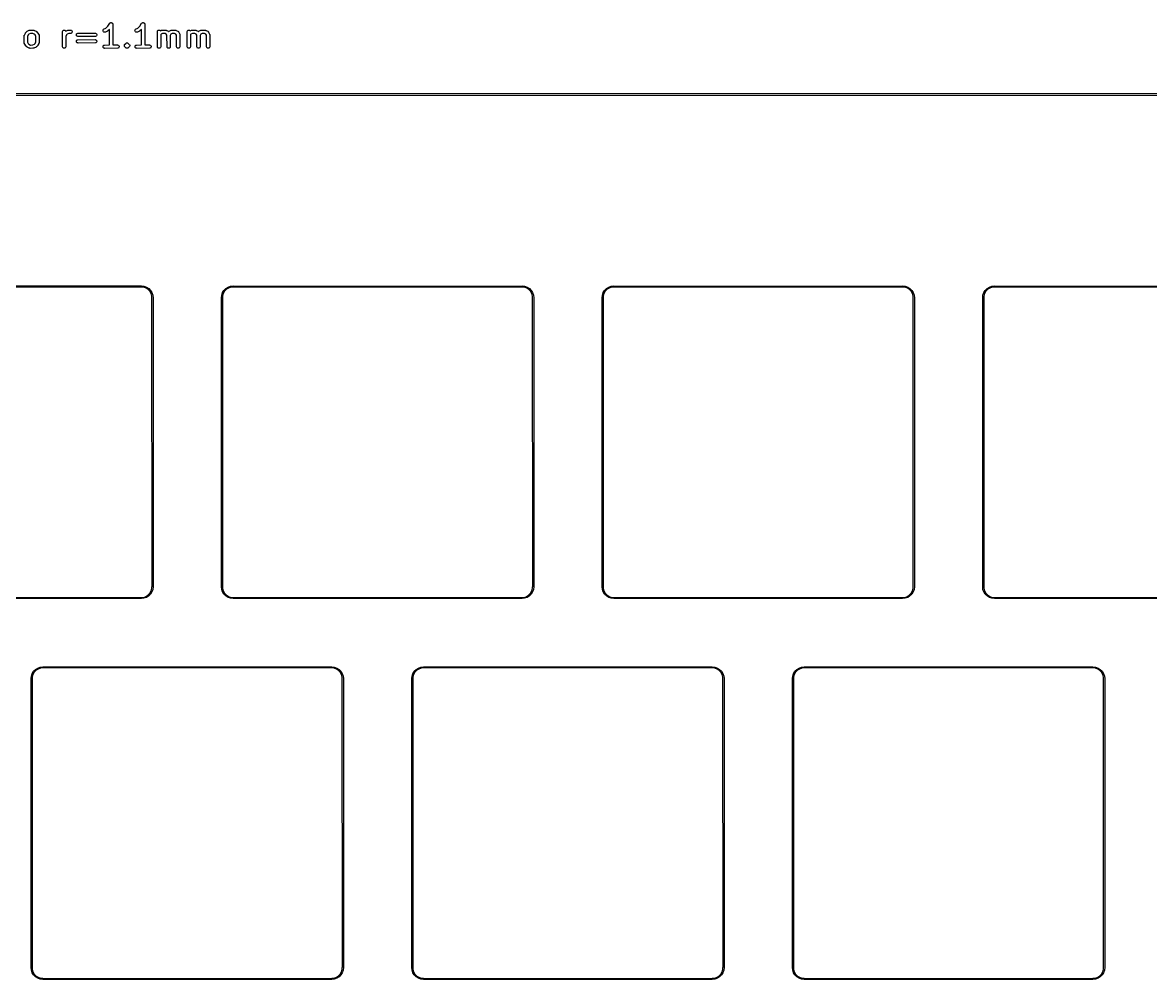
# Model space of a CAD drawing. Extents: x 458 to 823, y -223 to -121.
# Drawn here: x 537.7 to 588, y -163.5 to -120.8 of the extents above; entities that cross this region are included whole.
import ezdxf

# ---------------------------------------------------------------- set-up
doc = ezdxf.new("R2010")
doc.units = 0
doc.layers.add('BLACK', color=7, linetype='CONTINUOUS')

msp = doc.modelspace()

# ---------------------------------------------------------------- linework, layer by layer
at = {"layer": 'BLACK', "linetype": 'CONTINUOUS'}
for p, q in [((541.473352, -120.960534), (541.560094, -120.828216)), ((541.560094, -120.828216), (541.560128, -120.828173)), ((541.560128, -120.828173), (541.560138, -120.828151)), ((541.560138, -120.828151), (541.560189, -120.828099)), ((541.560189, -120.828099), (541.56941, -120.816841)), ((541.56941, -120.816841), (541.575579, -120.812709)), ((541.575579, -120.812709), (541.58083, -120.807459)), ((541.58083, -120.807459), (541.587619, -120.804646)), ((541.587619, -120.804646), (541.593725, -120.800558)), ((541.593725, -120.800558), (541.601005, -120.799101)), ((541.601005, -120.799101), (541.607866, -120.79626)), ((541.607866, -120.79626), (541.615214, -120.79626)), ((541.615214, -120.79626), (541.622419, -120.794819)), ((541.622419, -120.794819), (541.629703, -120.79626)), ((541.629703, -120.79626), (541.63713, -120.79626)), ((541.63713, -120.79626), (541.643918, -120.799072)), ((541.643918, -120.799072), (541.651127, -120.800498)), ((541.651127, -120.800498), (541.657306, -120.804617)), ((541.657306, -120.804617), (541.664166, -120.807459)), ((541.664166, -120.807459), (541.669359, -120.812652)), ((541.669359, -120.812652), (541.675476, -120.81673)), ((541.675476, -120.81673), (541.679609, -120.822902)), ((541.679609, -120.822902), (541.684858, -120.828151)), ((541.684858, -120.828151), (541.687669, -120.834938)), ((541.687669, -120.834938), (541.691759, -120.841045)), ((541.691759, -120.841045), (541.693215, -120.848326)), ((541.693215, -120.848326), (541.696057, -120.855187)), ((541.696057, -120.855187), (541.696067, -120.862587)), ((541.696067, -120.862587), (541.697498, -120.86974)), ((541.697498, -120.86974), (541.696087, -120.876868)), ((541.696087, -120.876868), (541.697392, -121.795337)), ((542.901923, -120.960534), (542.988665, -120.828216)), ((542.988665, -120.828216), (542.988699, -120.828173)), ((542.988699, -120.828173), (542.988709, -120.828151)), ((542.988709, -120.828151), (542.98876, -120.828099)), ((542.98876, -120.828099), (542.997981, -120.816841)), ((542.997981, -120.816841), (543.00415, -120.812709)), ((543.00415, -120.812709), (543.009401, -120.807459)), ((543.009401, -120.807459), (543.01619, -120.804646)), ((543.01619, -120.804646), (543.022296, -120.800558)), ((543.022296, -120.800558), (543.029576, -120.799101)), ((543.029576, -120.799101), (543.036437, -120.79626)), ((543.036437, -120.79626), (543.043785, -120.79626)), ((543.043785, -120.79626), (543.05099, -120.794819)), ((543.05099, -120.794819), (543.058274, -120.79626)), ((543.058274, -120.79626), (543.065701, -120.79626)), ((543.065701, -120.79626), (543.072489, -120.799072)), ((543.072489, -120.799072), (543.079698, -120.800498)), ((543.079698, -120.800498), (543.085877, -120.804617)), ((543.085877, -120.804617), (543.092737, -120.807459)), ((543.092737, -120.807459), (543.09793, -120.812652)), ((543.09793, -120.812652), (543.104047, -120.81673)), ((543.104047, -120.81673), (543.10818, -120.822902)), ((543.10818, -120.822902), (543.113429, -120.828151)), ((543.113429, -120.828151), (543.11624, -120.834938)), ((543.11624, -120.834938), (543.12033, -120.841045)), ((543.12033, -120.841045), (543.121786, -120.848326)), ((543.121786, -120.848326), (543.124628, -120.855187)), ((543.124628, -120.855187), (543.124638, -120.862587)), ((543.124638, -120.862587), (543.126069, -120.86974)), ((543.126069, -120.86974), (543.124658, -120.876868)), ((543.124658, -120.876868), (543.125963, -121.795337)), ((537.737974, -121.393628), (537.739415, -121.378996)), ((537.739289, -121.667782), (537.737974, -121.393628)), ((537.739415, -121.378996), (537.740446, -121.376506)), ((537.740446, -121.376506), (537.740637, -121.373819)), ((537.740637, -121.373819), (537.746941, -121.360825)), ((537.746941, -121.360825), (537.750614, -121.35196)), ((537.750614, -121.35196), (537.751836, -121.350737)), ((537.751836, -121.350737), (537.793511, -121.264849)), ((537.793511, -121.264849), (537.797475, -121.258549)), ((537.797475, -121.258549), (537.798233, -121.256722)), ((537.798233, -121.256722), (537.799363, -121.255551)), ((537.799363, -121.255551), (537.801343, -121.252406)), ((537.801343, -121.252406), (537.807837, -121.246773)), ((537.807837, -121.246773), (537.855179, -121.197738)), ((537.855179, -121.197738), (537.860928, -121.193019)), ((537.860928, -121.193019), (537.862228, -121.191521)), ((537.862228, -121.191521), (537.863641, -121.190793)), ((537.863641, -121.190793), (537.866544, -121.188411)), ((537.866544, -121.188411), (537.875354, -121.184761)), ((537.875354, -121.184761), (537.969909, -121.13607)), ((537.920026, -121.344793), (537.886698, -121.413479)), ((537.95027, -121.313466), (537.920026, -121.344793)), ((538.019127, -121.278008), (537.95027, -121.313466)), ((537.969909, -121.13607), (537.98364, -121.130815)), ((537.98364, -121.130815), (537.986329, -121.130623)), ((537.986329, -121.130623), (537.988818, -121.129593)), ((537.988818, -121.129593), (538.002615, -121.129466)), ((538.002615, -121.129466), (538.01283, -121.128741)), ((538.01283, -121.128741), (538.014676, -121.129356)), ((538.014676, -121.129356), (538.146307, -121.128152)), ((538.126759, -121.277023), (538.019127, -121.278008)), ((538.195141, -121.310204), (538.126759, -121.277023)), ((538.146307, -121.128152), (538.160939, -121.129593)), ((538.160939, -121.129593), (538.163428, -121.130624)), ((538.163428, -121.130624), (538.166116, -121.130815)), ((538.166116, -121.130815), (538.179109, -121.137119)), ((538.179109, -121.137119), (538.187975, -121.140792)), ((538.187975, -121.140792), (538.189197, -121.142014)), ((538.189197, -121.142014), (538.275086, -121.183689)), ((538.226468, -121.340448), (538.195141, -121.310204)), ((538.261857, -121.409171), (538.226468, -121.340448)), ((538.275086, -121.183689), (538.281385, -121.187653)), ((538.281385, -121.187653), (538.283213, -121.188411)), ((538.283213, -121.188411), (538.284383, -121.189541)), ((538.284383, -121.189541), (538.287529, -121.191521)), ((538.287529, -121.191521), (538.293161, -121.198015)), ((538.293161, -121.198015), (538.342197, -121.245357)), ((538.342197, -121.245357), (538.346915, -121.251106)), ((538.346915, -121.251106), (538.348414, -121.252406)), ((538.348414, -121.252406), (538.349141, -121.253819)), ((538.349141, -121.253819), (538.351524, -121.256722)), ((538.351524, -121.256722), (538.355173, -121.265532)), ((538.355173, -121.265532), (538.403865, -121.360087)), ((538.403865, -121.360087), (538.40912, -121.373818)), ((538.40912, -121.373818), (538.409311, -121.376507)), ((538.409311, -121.376507), (538.410342, -121.378996)), ((538.410342, -121.378996), (538.410403, -121.391887)), ((538.410403, -121.391887), (538.411194, -121.403008)), ((539.45226, -121.203152), (539.453701, -121.18852)), ((539.453701, -121.884451), (539.45226, -121.203152)), ((539.453701, -121.18852), (539.4649, -121.161484)), ((539.4649, -121.161484), (539.485592, -121.140792)), ((539.485592, -121.140792), (539.512628, -121.129593)), ((539.512628, -121.129593), (539.541892, -121.129593)), ((539.541892, -121.129593), (539.568928, -121.140792)), ((539.568928, -121.140792), (539.58962, -121.161484)), ((539.58962, -121.161484), (539.59757, -121.180677)), ((539.59757, -121.180677), (539.684195, -121.13607)), ((539.634312, -121.344793), (539.601293, -121.412842)), ((539.664556, -121.313466), (539.634312, -121.344793)), ((539.733537, -121.277944), (539.664556, -121.313466)), ((539.684195, -121.13607), (539.697926, -121.130815)), ((539.697926, -121.130815), (539.700615, -121.130623)), ((539.700615, -121.130623), (539.703104, -121.129593)), ((539.703104, -121.129593), (539.717845, -121.129399)), ((539.717845, -121.129399), (539.727116, -121.128741)), ((539.727116, -121.128741), (539.728666, -121.129257)), ((539.728666, -121.129257), (539.812974, -121.128152)), ((539.827606, -121.276711), (539.733537, -121.277944)), ((539.812974, -121.128152), (539.827606, -121.129593)), ((539.827606, -121.129593), (539.854642, -121.140792)), ((539.854642, -121.265512), (539.827606, -121.276711)), ((539.854642, -121.140792), (539.875334, -121.161484)), ((539.875334, -121.24482), (539.854642, -121.265512)), ((539.875334, -121.161484), (539.886533, -121.18852)), ((539.886533, -121.217784), (539.875334, -121.24482)), ((539.886533, -121.18852), (539.886533, -121.217784)), ((540.072749, -121.331377), (540.083948, -121.304341)), ((540.072749, -121.360641), (540.072749, -121.331377)), ((540.083948, -121.387677), (540.072749, -121.360641)), ((540.083948, -121.304341), (540.10464, -121.283649)), ((540.10464, -121.408369), (540.083948, -121.387677)), ((540.10464, -121.283649), (540.131676, -121.27245)), ((540.131676, -121.27245), (540.908213, -121.271009)), ((540.908213, -121.271009), (540.922845, -121.27245)), ((540.922845, -121.27245), (540.949881, -121.283649)), ((540.949881, -121.283649), (540.970573, -121.304341)), ((540.970573, -121.387677), (540.949881, -121.408369)), ((540.970573, -121.304341), (540.981772, -121.331377)), ((540.981772, -121.360641), (540.970573, -121.387677)), ((540.981772, -121.331377), (540.981772, -121.360641)), ((541.262373, -121.146152), (541.271627, -121.118391)), ((541.264447, -121.175342), (541.262373, -121.146152)), ((541.277534, -121.201517), (541.264447, -121.175342)), ((541.271627, -121.118391), (541.2908, -121.096283)), ((541.299642, -121.22069), (541.277534, -121.201517)), ((541.2908, -121.096283), (541.390618, -121.04488)), ((541.327403, -121.229944), (541.299642, -121.22069)), ((541.356593, -121.22787), (541.327403, -121.229944)), ((541.370325, -121.222615), (541.356593, -121.22787)), ((541.464881, -121.173922), (541.370325, -121.222615)), ((541.390618, -121.04488), (541.473352, -120.960534)), ((541.47369, -121.170274), (541.464881, -121.173922)), ((541.476592, -121.167891), (541.47369, -121.170274)), ((541.478006, -121.167164), (541.476592, -121.167891)), ((541.479305, -121.165665), (541.478006, -121.167164)), ((541.485055, -121.160947), (541.479305, -121.165665)), ((541.54782, -121.096958), (541.485055, -121.160947)), ((541.548812, -121.795702), (541.54782, -121.096958)), ((542.690944, -121.146152), (542.700198, -121.118391)), ((542.693018, -121.175342), (542.690944, -121.146152)), ((542.706105, -121.201517), (542.693018, -121.175342)), ((542.700198, -121.118391), (542.719371, -121.096283)), ((542.728213, -121.22069), (542.706105, -121.201517)), ((542.719371, -121.096283), (542.819189, -121.04488)), ((542.755974, -121.229944), (542.728213, -121.22069)), ((542.785164, -121.22787), (542.755974, -121.229944)), ((542.798896, -121.222615), (542.785164, -121.22787)), ((542.893452, -121.173922), (542.798896, -121.222615)), ((542.819189, -121.04488), (542.901923, -120.960534)), ((542.902261, -121.170274), (542.893452, -121.173922)), ((542.905163, -121.167891), (542.902261, -121.170274)), ((542.906577, -121.167164), (542.905163, -121.167891)), ((542.907876, -121.165665), (542.906577, -121.167164)), ((542.913626, -121.160947), (542.907876, -121.165665)), ((542.976391, -121.096958), (542.913626, -121.160947)), ((542.977383, -121.795702), (542.976391, -121.096958)), ((543.690355, -121.203152), (543.691796, -121.18852)), ((543.691796, -121.884451), (543.690355, -121.203152)), ((543.691796, -121.18852), (543.702995, -121.161484)), ((543.702995, -121.161484), (543.723687, -121.140792)), ((543.723687, -121.140792), (543.750723, -121.129593)), ((543.750723, -121.129593), (543.779987, -121.129593)), ((543.779987, -121.129593), (543.807023, -121.140792)), ((543.807023, -121.140792), (543.8269, -121.160669)), ((543.8269, -121.160669), (543.874671, -121.13607)), ((543.855032, -121.313466), (543.839212, -121.329852)), ((543.839212, -121.329852), (543.840355, -121.869819)), ((543.923889, -121.278008), (543.855032, -121.313466)), ((543.874671, -121.13607), (543.888402, -121.130815)), ((543.888402, -121.130815), (543.891091, -121.130623)), ((543.891091, -121.130623), (543.89358, -121.129593)), ((543.89358, -121.129593), (543.907377, -121.129466)), ((543.907377, -121.129466), (543.917592, -121.128741)), ((543.917592, -121.128741), (543.919438, -121.129356)), ((543.919438, -121.129356), (544.051069, -121.128152)), ((544.031521, -121.277023), (543.923889, -121.278008)), ((544.090111, -121.305453), (544.031521, -121.277023)), ((544.051069, -121.128152), (544.065701, -121.129593)), ((544.065701, -121.129593), (544.06819, -121.130624)), ((544.06819, -121.130624), (544.070878, -121.130815)), ((544.070878, -121.130815), (544.083871, -121.137119)), ((544.083871, -121.137119), (544.092737, -121.140792)), ((544.118967, -121.361488), (544.090111, -121.305453)), ((544.092737, -121.140792), (544.093959, -121.142014)), ((544.093959, -121.142014), (544.179848, -121.183689)), ((544.120367, -121.884451), (544.118967, -121.361488)), ((544.179848, -121.183689), (544.182295, -121.185229)), ((544.182295, -121.185229), (544.183449, -121.185614)), ((544.183449, -121.185614), (544.184885, -121.186859)), ((544.184885, -121.186859), (544.192291, -121.191521)), ((544.192291, -121.191521), (544.193926, -121.193406)), ((544.193926, -121.193406), (544.195561, -121.191521)), ((544.195561, -121.191521), (544.20056, -121.188946)), ((544.20056, -121.188946), (544.204403, -121.185614)), ((544.204403, -121.185614), (544.211857, -121.183129)), ((544.211857, -121.183129), (544.303242, -121.13607)), ((544.296227, -121.306966), (544.267577, -121.36601)), ((544.267577, -121.36601), (544.268926, -121.869819)), ((544.35246, -121.278008), (544.296227, -121.306966)), ((544.303242, -121.13607), (544.316973, -121.130815)), ((544.316973, -121.130815), (544.319662, -121.130623)), ((544.319662, -121.130623), (544.322151, -121.129593)), ((544.322151, -121.129593), (544.335948, -121.129466)), ((544.335948, -121.129466), (544.346163, -121.128741)), ((544.346163, -121.128741), (544.348009, -121.129356)), ((544.348009, -121.129356), (544.47964, -121.128152)), ((544.460092, -121.277023), (544.35246, -121.278008)), ((544.518683, -121.305452), (544.460092, -121.277023)), ((544.47964, -121.128152), (544.494272, -121.129593)), ((544.494272, -121.129593), (544.496761, -121.130624)), ((544.496761, -121.130624), (544.499449, -121.130815)), ((544.499449, -121.130815), (544.512443, -121.13712)), ((544.512443, -121.13712), (544.521308, -121.140792)), ((544.547539, -121.361488), (544.518683, -121.305452)), ((544.521308, -121.140792), (544.52253, -121.142014)), ((544.52253, -121.142014), (544.60842, -121.183689)), ((544.548939, -121.884451), (544.547539, -121.361488)), ((544.60842, -121.183689), (544.610866, -121.185229)), ((544.610866, -121.185229), (544.612021, -121.185614)), ((544.612021, -121.185614), (544.613458, -121.18686)), ((544.613458, -121.18686), (544.620862, -121.191521)), ((544.620862, -121.191521), (544.627021, -121.198623)), ((544.627021, -121.198623), (544.634129, -121.204787)), ((544.634129, -121.204787), (544.636703, -121.209786)), ((544.636703, -121.209786), (544.640036, -121.213629)), ((544.640036, -121.213629), (544.64252, -121.221083)), ((544.64252, -121.221083), (544.68958, -121.312468)), ((544.68958, -121.312468), (544.694835, -121.326199)), ((544.694835, -121.326199), (544.695026, -121.328888)), ((544.695026, -121.328888), (544.696057, -121.331377)), ((544.696057, -121.331377), (544.69609, -121.343868)), ((544.69609, -121.343868), (544.696909, -121.355389)), ((544.696909, -121.355389), (544.696127, -121.357733)), ((544.696127, -121.357733), (544.697498, -121.869819)), ((545.023688, -121.203152), (545.025129, -121.18852)), ((545.025129, -121.884451), (545.023688, -121.203152)), ((545.025129, -121.18852), (545.036328, -121.161484)), ((545.036328, -121.161484), (545.05702, -121.140792)), ((545.05702, -121.140792), (545.084056, -121.129593)), ((545.084056, -121.129593), (545.11332, -121.129593)), ((545.11332, -121.129593), (545.140356, -121.140792)), ((545.140356, -121.140792), (545.160233, -121.160669)), ((545.160233, -121.160669), (545.208004, -121.13607)), ((545.188365, -121.313466), (545.172545, -121.329852)), ((545.172545, -121.329852), (545.173688, -121.869819)), ((545.257222, -121.278008), (545.188365, -121.313466)), ((545.208004, -121.13607), (545.221735, -121.130815)), ((545.221735, -121.130815), (545.224424, -121.130623)), ((545.224424, -121.130623), (545.226913, -121.129593)), ((545.226913, -121.129593), (545.24071, -121.129466)), ((545.24071, -121.129466), (545.250925, -121.128741)), ((545.250925, -121.128741), (545.252771, -121.129356)), ((545.252771, -121.129356), (545.384402, -121.128152)), ((545.364854, -121.277023), (545.257222, -121.278008)), ((545.423444, -121.305453), (545.364854, -121.277023)), ((545.384402, -121.128152), (545.399034, -121.129593)), ((545.399034, -121.129593), (545.401523, -121.130624)), ((545.401523, -121.130624), (545.404211, -121.130815)), ((545.404211, -121.130815), (545.417204, -121.137119)), ((545.417204, -121.137119), (545.42607, -121.140792)), ((545.4523, -121.361488), (545.423444, -121.305453)), ((545.42607, -121.140792), (545.427292, -121.142014)), ((545.427292, -121.142014), (545.513181, -121.183689)), ((545.4537, -121.884451), (545.4523, -121.361488)), ((545.513181, -121.183689), (545.515628, -121.185229)), ((545.515628, -121.185229), (545.516782, -121.185614)), ((545.516782, -121.185614), (545.518218, -121.186859)), ((545.518218, -121.186859), (545.525624, -121.191521)), ((545.525624, -121.191521), (545.527259, -121.193406)), ((545.527259, -121.193406), (545.528894, -121.191521)), ((545.528894, -121.191521), (545.533893, -121.188946)), ((545.533893, -121.188946), (545.537736, -121.185614)), ((545.537736, -121.185614), (545.54519, -121.183129)), ((545.54519, -121.183129), (545.636575, -121.13607)), ((545.62956, -121.306966), (545.60091, -121.36601)), ((545.60091, -121.36601), (545.602259, -121.869819)), ((545.685793, -121.278008), (545.62956, -121.306966)), ((545.636575, -121.13607), (545.650306, -121.130815)), ((545.650306, -121.130815), (545.652995, -121.130623)), ((545.652995, -121.130623), (545.655484, -121.129593)), ((545.655484, -121.129593), (545.669281, -121.129466)), ((545.669281, -121.129466), (545.679496, -121.128741)), ((545.679496, -121.128741), (545.681342, -121.129356)), ((545.681342, -121.129356), (545.812973, -121.128152)), ((545.793425, -121.277023), (545.685793, -121.278008)), ((545.852016, -121.305452), (545.793425, -121.277023)), ((545.812973, -121.128152), (545.827605, -121.129593)), ((545.827605, -121.129593), (545.830094, -121.130624)), ((545.830094, -121.130624), (545.832782, -121.130815)), ((545.832782, -121.130815), (545.845776, -121.13712)), ((545.845776, -121.13712), (545.854641, -121.140792)), ((545.880872, -121.361488), (545.852016, -121.305452)), ((545.854641, -121.140792), (545.855863, -121.142014)), ((545.855863, -121.142014), (545.941753, -121.183689)), ((545.882272, -121.884451), (545.880872, -121.361488)), ((545.941753, -121.183689), (545.944199, -121.185229)), ((545.944199, -121.185229), (545.945354, -121.185614)), ((545.945354, -121.185614), (545.946791, -121.18686)), ((545.946791, -121.18686), (545.954195, -121.191521)), ((545.954195, -121.191521), (545.960354, -121.198623)), ((545.960354, -121.198623), (545.967462, -121.204787)), ((545.967462, -121.204787), (545.970036, -121.209786)), ((545.970036, -121.209786), (545.973369, -121.213629)), ((545.973369, -121.213629), (545.975853, -121.221083)), ((545.975853, -121.221083), (546.022913, -121.312468)), ((546.022913, -121.312468), (546.028168, -121.326199)), ((546.028168, -121.326199), (546.028359, -121.328888)), ((546.028359, -121.328888), (546.02939, -121.331377)), ((546.02939, -121.331377), (546.029423, -121.343868)), ((546.029423, -121.343868), (546.030242, -121.355389)), ((546.030242, -121.355389), (546.02946, -121.357733)), ((546.02946, -121.357733), (546.030831, -121.869819)), ((537.738563, -121.669961), (537.739289, -121.667782)), ((537.739353, -121.681081), (537.738563, -121.669961)), ((537.739415, -121.693974), (537.739353, -121.681081)), ((537.740446, -121.696463), (537.739415, -121.693974)), ((537.740637, -121.699151), (537.740446, -121.696463)), ((537.745892, -121.712883), (537.740637, -121.699151)), ((537.794582, -121.807435), (537.745892, -121.712883)), ((537.798232, -121.816247), (537.794582, -121.807435)), ((537.800615, -121.819151), (537.798232, -121.816247)), ((537.801343, -121.820564), (537.800615, -121.819151)), ((537.802841, -121.821863), (537.801343, -121.820564)), ((537.807559, -121.827612), (537.802841, -121.821863)), ((537.856594, -121.874953), (537.807559, -121.827612)), ((537.862228, -121.88145), (537.856594, -121.874953)), ((537.865373, -121.883429), (537.862228, -121.88145)), ((537.866544, -121.88456), (537.865373, -121.883429)), ((537.868371, -121.885317), (537.866544, -121.88456)), ((537.874671, -121.889282), (537.868371, -121.885317)), ((537.96056, -121.930957), (537.874671, -121.889282)), ((537.886698, -121.413479), (537.887899, -121.663798)), ((537.887899, -121.663798), (537.923289, -121.732521)), ((537.923289, -121.732521), (537.954616, -121.762767)), ((537.954616, -121.762767), (538.022997, -121.795947)), ((538.022997, -121.795947), (538.130629, -121.794962)), ((538.130629, -121.794962), (538.199485, -121.759504)), ((538.274402, -121.888209), (538.179848, -121.936901)), ((538.199485, -121.759504), (538.229731, -121.728175)), ((538.229731, -121.728175), (538.263058, -121.65949)), ((538.263058, -121.65949), (538.261857, -121.409171)), ((538.283213, -121.88456), (538.274402, -121.888209)), ((538.286115, -121.882177), (538.283213, -121.88456)), ((538.287529, -121.88145), (538.286115, -121.882177)), ((538.288829, -121.87995), (538.287529, -121.88145)), ((538.294579, -121.875232), (538.288829, -121.87995)), ((538.34192, -121.826195), (538.294579, -121.875232)), ((538.348414, -121.820564), (538.34192, -121.826195)), ((538.350393, -121.817418), (538.348414, -121.820564)), ((538.351525, -121.816247), (538.350393, -121.817418)), ((538.352282, -121.814417), (538.351525, -121.816247)), ((538.356246, -121.808121), (538.352282, -121.814417)), ((538.397921, -121.722231), (538.356246, -121.808121)), ((538.399143, -121.72101), (538.397921, -121.722231)), ((538.402812, -121.71215), (538.399143, -121.72101)), ((538.40912, -121.699152), (538.402812, -121.71215)), ((538.409311, -121.696462), (538.40912, -121.699152)), ((538.410342, -121.693974), (538.409311, -121.696462)), ((538.411783, -121.679342), (538.410342, -121.693974)), ((538.411194, -121.403008), (538.410467, -121.405187)), ((538.410467, -121.405187), (538.411783, -121.679342)), ((539.4649, -121.911487), (539.453701, -121.884451)), ((539.600819, -121.884451), (539.58962, -121.911487)), ((539.60226, -121.869819), (539.600819, -121.884451)), ((539.601293, -121.412842), (539.60226, -121.869819)), ((540.072749, -121.617091), (540.083948, -121.590055)), ((540.072749, -121.646355), (540.072749, -121.617091)), ((540.083948, -121.673391), (540.072749, -121.646355)), ((540.083948, -121.590055), (540.10464, -121.569363)), ((540.10464, -121.694083), (540.083948, -121.673391)), ((540.131676, -121.419568), (540.10464, -121.408369)), ((540.10464, -121.569363), (540.131676, -121.558164)), ((540.131676, -121.705282), (540.10464, -121.694083)), ((540.146308, -121.421009), (540.131676, -121.419568)), ((540.131676, -121.558164), (540.908213, -121.556723)), ((540.146308, -121.706723), (540.131676, -121.705282)), ((540.922845, -121.419568), (540.146308, -121.421009)), ((540.922845, -121.705282), (540.146308, -121.706723)), ((540.908213, -121.556723), (540.922845, -121.558164)), ((540.949881, -121.408369), (540.922845, -121.419568)), ((540.922845, -121.558164), (540.949881, -121.569363)), ((540.949881, -121.694083), (540.922845, -121.705282)), ((540.949881, -121.569363), (540.970573, -121.590055)), ((540.970573, -121.673391), (540.949881, -121.694083)), ((540.970573, -121.590055), (540.981772, -121.617091)), ((540.981772, -121.646355), (540.970573, -121.673391)), ((540.981772, -121.617091), (540.981772, -121.646355)), ((541.263225, -121.855187), (541.274424, -121.828151)), ((541.263225, -121.884451), (541.263225, -121.855187)), ((541.274424, -121.911487), (541.263225, -121.884451)), ((541.274424, -121.828151), (541.295116, -121.807459)), ((541.295116, -121.807459), (541.322152, -121.79626)), ((541.322152, -121.79626), (541.548812, -121.795702)), ((541.697392, -121.795337), (541.908212, -121.794819)), ((541.908212, -121.794819), (541.922844, -121.79626)), ((541.922844, -121.79626), (541.94988, -121.807459)), ((541.94988, -121.807459), (541.970572, -121.828151)), ((541.970572, -121.828151), (541.981771, -121.855187)), ((541.981771, -121.884451), (541.970572, -121.911487)), ((541.981771, -121.855187), (541.981771, -121.884451)), ((542.215606, -121.807569), (542.226804, -121.780533)), ((542.215606, -121.836832), (542.215606, -121.807569)), ((542.220643, -121.848991), (542.215606, -121.836832)), ((542.226805, -121.863868), (542.220643, -121.848991)), ((542.226804, -121.780533), (542.28375, -121.721548)), ((542.236132, -121.875233), (542.226805, -121.863868)), ((542.295116, -121.932179), (542.236132, -121.875233)), ((542.28375, -121.721548), (542.295116, -121.71222)), ((542.295116, -121.71222), (542.295117, -121.712219)), ((542.295117, -121.712219), (542.311865, -121.705282)), ((542.311865, -121.705282), (542.322152, -121.701021)), ((542.322152, -121.701021), (542.351415, -121.701021)), ((542.351415, -121.701021), (542.351416, -121.701021)), ((542.351416, -121.701021), (542.361703, -121.705282)), ((542.361703, -121.705282), (542.378451, -121.712219)), ((542.378451, -121.712219), (542.378452, -121.71222)), ((542.378452, -121.71222), (542.437436, -121.769167)), ((542.446763, -121.863868), (542.389817, -121.922852)), ((542.437436, -121.769167), (542.446764, -121.780533)), ((542.457962, -121.836832), (542.446763, -121.863868)), ((542.446764, -121.780533), (542.457916, -121.807459)), ((542.457916, -121.807459), (542.457962, -121.807569)), ((542.457962, -121.807569), (542.457962, -121.836832)), ((542.691796, -121.855187), (542.702995, -121.828151)), ((542.691796, -121.884451), (542.691796, -121.855187)), ((542.702995, -121.911487), (542.691796, -121.884451)), ((542.702995, -121.828151), (542.723687, -121.807459)), ((542.723687, -121.807459), (542.750723, -121.79626)), ((542.750723, -121.79626), (542.977383, -121.795702)), ((543.125963, -121.795337), (543.336783, -121.794819)), ((543.336783, -121.794819), (543.351415, -121.79626)), ((543.351415, -121.79626), (543.378451, -121.807459)), ((543.378451, -121.807459), (543.399143, -121.828151)), ((543.399143, -121.828151), (543.410342, -121.855187)), ((543.410342, -121.884451), (543.399143, -121.911487)), ((543.410342, -121.855187), (543.410342, -121.884451)), ((543.702995, -121.911487), (543.691796, -121.884451)), ((543.838914, -121.884451), (543.827715, -121.911487)), ((543.840355, -121.869819), (543.838914, -121.884451)), ((544.131566, -121.911487), (544.120367, -121.884451)), ((544.267485, -121.884451), (544.256286, -121.911487)), ((544.268926, -121.869819), (544.267485, -121.884451)), ((544.560138, -121.911487), (544.548939, -121.884451)), ((544.696057, -121.884451), (544.684858, -121.911487)), ((544.697498, -121.869819), (544.696057, -121.884451)), ((545.036328, -121.911487), (545.025129, -121.884451)), ((545.172247, -121.884451), (545.161048, -121.911487)), ((545.173688, -121.869819), (545.172247, -121.884451)), ((545.464899, -121.911487), (545.4537, -121.884451)), ((545.600818, -121.884451), (545.589619, -121.911487)), ((545.602259, -121.869819), (545.600818, -121.884451)), ((545.893471, -121.911487), (545.882272, -121.884451)), ((546.02939, -121.884451), (546.018191, -121.911487)), ((546.030831, -121.869819), (546.02939, -121.884451)), ((537.961782, -121.932179), (537.96056, -121.930957)), ((537.970641, -121.935848), (537.961782, -121.932179)), ((537.98364, -121.942156), (537.970641, -121.935848)), ((537.986329, -121.942347), (537.98364, -121.942156)), ((537.988818, -121.943378), (537.986329, -121.942347)), ((538.00345, -121.944819), (537.988818, -121.943378)), ((538.135079, -121.943614), (538.00345, -121.944819)), ((538.136926, -121.94423), (538.135079, -121.943614)), ((538.14714, -121.943504), (538.136926, -121.94423)), ((538.160939, -121.943378), (538.14714, -121.943504)), ((538.163428, -121.942346), (538.160939, -121.943378)), ((538.166116, -121.942156), (538.163428, -121.942346)), ((538.179848, -121.936901), (538.166116, -121.942156)), ((539.485592, -121.932179), (539.4649, -121.911487)), ((539.512628, -121.943378), (539.485592, -121.932179)), ((539.541892, -121.943378), (539.512628, -121.943378)), ((539.568928, -121.932179), (539.541892, -121.943378)), ((539.58962, -121.911487), (539.568928, -121.932179)), ((541.295116, -121.932179), (541.274424, -121.911487)), ((541.322152, -121.943378), (541.295116, -121.932179)), ((541.336784, -121.944819), (541.322152, -121.943378)), ((541.922844, -121.943378), (541.336784, -121.944819)), ((541.94988, -121.932179), (541.922844, -121.943378)), ((541.970572, -121.911487), (541.94988, -121.932179)), ((542.322152, -121.943378), (542.295116, -121.932179)), ((542.322153, -121.943378), (542.322152, -121.943378)), ((542.351415, -121.943378), (542.322153, -121.943378)), ((542.351416, -121.943378), (542.351415, -121.943378)), ((542.378452, -121.932179), (542.351416, -121.943378)), ((542.389817, -121.922852), (542.378452, -121.932179)), ((542.723687, -121.932179), (542.702995, -121.911487)), ((542.750723, -121.943378), (542.723687, -121.932179)), ((542.765355, -121.944819), (542.750723, -121.943378)), ((543.351415, -121.943378), (542.765355, -121.944819)), ((543.378451, -121.932179), (543.351415, -121.943378)), ((543.399143, -121.911487), (543.378451, -121.932179)), ((543.723687, -121.932179), (543.702995, -121.911487)), ((543.750723, -121.943378), (543.723687, -121.932179)), ((543.779987, -121.943378), (543.750723, -121.943378)), ((543.807023, -121.932179), (543.779987, -121.943378)), ((543.827715, -121.911487), (543.807023, -121.932179)), ((544.152258, -121.932179), (544.131566, -121.911487)), ((544.179294, -121.943378), (544.152258, -121.932179)), ((544.208558, -121.943378), (544.179294, -121.943378)), ((544.235594, -121.932179), (544.208558, -121.943378)), ((544.256286, -121.911487), (544.235594, -121.932179)), ((544.58083, -121.932179), (544.560138, -121.911487)), ((544.607866, -121.943378), (544.58083, -121.932179)), ((544.63713, -121.943378), (544.607866, -121.943378)), ((544.664166, -121.932179), (544.63713, -121.943378)), ((544.684858, -121.911487), (544.664166, -121.932179)), ((545.05702, -121.932179), (545.036328, -121.911487)), ((545.084056, -121.943378), (545.05702, -121.932179)), ((545.11332, -121.943378), (545.084056, -121.943378)), ((545.140356, -121.932179), (545.11332, -121.943378)), ((545.161048, -121.911487), (545.140356, -121.932179)), ((545.485591, -121.932179), (545.464899, -121.911487)), ((545.512627, -121.943378), (545.485591, -121.932179)), ((545.541891, -121.943378), (545.512627, -121.943378)), ((545.568927, -121.932179), (545.541891, -121.943378)), ((545.589619, -121.911487), (545.568927, -121.932179)), ((545.914163, -121.932179), (545.893471, -121.911487)), ((545.941199, -121.943378), (545.914163, -121.932179)), ((545.970463, -121.943378), (545.941199, -121.943378)), ((545.997499, -121.932179), (545.970463, -121.943378)), ((546.018191, -121.911487), (545.997499, -121.932179)), ((510.019131, -123.953805), (823, -123.95)), ((822.950001, -124.046194), (510.046196, -124.049999)), ((542.96915, -132.598099), (530.075, -132.6)), ((530.080849, -132.5519), (542.975, -132.55)), ((542.975, -132.6), (542.96915, -132.598099)), ((542.975, -132.55), (543.091823, -132.563163)), ((543.037535, -132.6), (542.975, -132.6)), ((543.158343, -132.63237), (543.037535, -132.6)), ((543.091823, -132.563163), (543.202789, -132.601991)), ((543.266657, -132.694905), (543.158343, -132.63237)), ((543.202789, -132.601991), (543.302332, -132.664538)), ((543.355095, -132.783343), (543.266657, -132.694905)), ((543.302332, -132.664538), (543.385462, -132.747668)), ((543.41763, -132.891657), (543.355095, -132.783343)), ((543.385462, -132.747668), (543.448009, -132.847211)), ((543.45, -133.012465), (543.41763, -132.891657)), ((543.448009, -132.847211), (543.486837, -132.958177)), ((543.486837, -132.958177), (543.5, -133.075)), ((546.55, -133.075), (546.563163, -132.958177)), ((546.563163, -132.958177), (546.601991, -132.847211)), ((546.63237, -132.891657), (546.6, -133.012465)), ((546.601991, -132.847211), (546.664538, -132.747668)), ((546.694905, -132.783343), (546.63237, -132.891657)), ((546.664538, -132.747668), (546.747668, -132.664538)), ((546.783343, -132.694905), (546.694905, -132.783343)), ((546.747668, -132.664538), (546.847211, -132.601991)), ((546.891657, -132.63237), (546.783343, -132.694905)), ((546.847211, -132.601991), (546.958177, -132.563163)), ((547.012465, -132.6), (546.891657, -132.63237)), ((546.958177, -132.563163), (547.075, -132.55)), ((547.075, -132.6), (547.012465, -132.6)), ((547.075, -132.55), (547.080849, -132.5519)), ((559.96915, -132.598099), (547.075, -132.6)), ((547.080849, -132.5519), (559.975, -132.55)), ((559.975, -132.6), (559.96915, -132.598099)), ((559.975, -132.55), (560.091823, -132.563163)), ((560.037535, -132.6), (559.975, -132.6)), ((560.158343, -132.63237), (560.037535, -132.6)), ((560.091823, -132.563163), (560.202789, -132.601991)), ((560.266657, -132.694905), (560.158343, -132.63237)), ((560.202789, -132.601991), (560.302332, -132.664538)), ((560.355095, -132.783343), (560.266657, -132.694905)), ((560.302332, -132.664538), (560.385462, -132.747668)), ((560.41763, -132.891657), (560.355095, -132.783343)), ((560.385462, -132.747668), (560.448009, -132.847211)), ((560.45, -133.012465), (560.41763, -132.891657)), ((560.448009, -132.847211), (560.486837, -132.958177)), ((560.486837, -132.958177), (560.5, -133.075)), ((563.55, -133.075), (563.563163, -132.958177)), ((563.563163, -132.958177), (563.601991, -132.847211)), ((563.63237, -132.891657), (563.6, -133.012465)), ((563.601991, -132.847211), (563.664538, -132.747668)), ((563.694905, -132.783343), (563.63237, -132.891657)), ((563.664538, -132.747668), (563.747668, -132.664538)), ((563.783343, -132.694905), (563.694905, -132.783343)), ((563.747668, -132.664538), (563.847211, -132.601991)), ((563.891657, -132.63237), (563.783343, -132.694905)), ((563.847211, -132.601991), (563.958177, -132.563163)), ((564.012465, -132.6), (563.891657, -132.63237)), ((563.958177, -132.563163), (564.075, -132.55)), ((564.075, -132.6), (564.012465, -132.6)), ((564.075, -132.55), (564.080849, -132.5519)), ((576.96915, -132.598099), (564.075, -132.6)), ((564.080849, -132.5519), (576.975, -132.55)), ((576.975, -132.6), (576.96915, -132.598099)), ((576.975, -132.55), (577.091823, -132.563163)), ((577.037535, -132.6), (576.975, -132.6)), ((577.158343, -132.63237), (577.037535, -132.6)), ((577.091823, -132.563163), (577.202789, -132.601991)), ((577.266657, -132.694905), (577.158343, -132.63237)), ((577.202789, -132.601991), (577.302332, -132.664538)), ((577.355095, -132.783343), (577.266657, -132.694905)), ((577.302332, -132.664538), (577.385462, -132.747668)), ((577.41763, -132.891657), (577.355095, -132.783343)), ((577.385462, -132.747668), (577.448009, -132.847211)), ((577.45, -133.012465), (577.41763, -132.891657)), ((577.448009, -132.847211), (577.486837, -132.958177)), ((577.486837, -132.958177), (577.5, -133.075)), ((580.55, -133.075), (580.563163, -132.958177)), ((580.563163, -132.958177), (580.601991, -132.847211)), ((580.63237, -132.891657), (580.6, -133.012465)), ((580.601991, -132.847211), (580.664538, -132.747668)), ((580.694905, -132.783343), (580.63237, -132.891657)), ((580.664538, -132.747668), (580.747668, -132.664538)), ((580.783343, -132.694905), (580.694905, -132.783343)), ((580.747668, -132.664538), (580.847211, -132.601991)), ((580.891657, -132.63237), (580.783343, -132.694905)), ((580.847211, -132.601991), (580.958177, -132.563163)), ((581.012465, -132.6), (580.891657, -132.63237)), ((580.958177, -132.563163), (581.075, -132.55)), ((581.075, -132.6), (581.012465, -132.6)), ((581.075, -132.55), (581.080849, -132.5519)), ((593.96915, -132.598099), (581.075, -132.6)), ((581.080849, -132.5519), (593.975, -132.55)), ((543.45, -133.075), (543.45, -133.012465)), ((543.4519, -145.96915), (543.45, -133.075)), ((543.5, -133.075), (543.498099, -133.080849)), ((543.498099, -133.080849), (543.5, -145.975)), ((546.5519, -145.96915), (546.55, -133.075)), ((546.6, -133.075), (546.598099, -133.080849)), ((546.598099, -133.080849), (546.6, -145.975)), ((546.6, -133.012465), (546.6, -133.075)), ((560.45, -133.075), (560.45, -133.012465)), ((560.4519, -145.96915), (560.45, -133.075)), ((560.5, -133.075), (560.498099, -133.080849)), ((560.498099, -133.080849), (560.5, -145.975)), ((563.5519, -145.96915), (563.55, -133.075)), ((563.6, -133.075), (563.598099, -133.080849)), ((563.598099, -133.080849), (563.6, -145.975)), ((563.6, -133.012465), (563.6, -133.075)), ((577.45, -133.075), (577.45, -133.012465)), ((577.4519, -145.96915), (577.45, -133.075)), ((577.5, -133.075), (577.498099, -133.080849)), ((577.498099, -133.080849), (577.5, -145.975)), ((580.5519, -145.96915), (580.55, -133.075)), ((580.6, -133.075), (580.598099, -133.080849)), ((580.598099, -133.080849), (580.6, -145.975)), ((580.6, -133.012465), (580.6, -133.075)), ((543.41763, -146.158343), (543.45, -146.037535)), ((543.45, -145.975), (543.4519, -145.96915)), ((543.45, -146.037535), (543.45, -145.975)), ((543.5, -145.975), (543.486837, -146.091823)), ((546.55, -145.975), (546.5519, -145.96915)), ((546.563163, -146.091823), (546.55, -145.975)), ((546.6, -145.975), (546.6, -146.037535)), ((546.6, -146.037535), (546.63237, -146.158343)), ((560.41763, -146.158343), (560.45, -146.037535)), ((560.45, -145.975), (560.4519, -145.96915)), ((560.45, -146.037535), (560.45, -145.975)), ((560.5, -145.975), (560.486837, -146.091823)), ((563.55, -145.975), (563.5519, -145.96915)), ((563.563163, -146.091823), (563.55, -145.975)), ((563.6, -145.975), (563.6, -146.037535)), ((563.6, -146.037535), (563.63237, -146.158343)), ((577.41763, -146.158343), (577.45, -146.037535)), ((577.45, -145.975), (577.4519, -145.96915)), ((577.45, -146.037535), (577.45, -145.975)), ((577.5, -145.975), (577.486837, -146.091823)), ((580.55, -145.975), (580.5519, -145.96915)), ((580.563163, -146.091823), (580.55, -145.975)), ((580.6, -145.975), (580.6, -146.037535)), ((580.6, -146.037535), (580.63237, -146.158343)), ((542.96915, -146.498099), (530.075, -146.5)), ((530.080849, -146.4519), (542.975, -146.45)), ((542.975, -146.5), (542.96915, -146.498099)), ((542.975, -146.45), (543.037535, -146.45)), ((543.091823, -146.486837), (542.975, -146.5)), ((543.037535, -146.45), (543.158343, -146.41763)), ((543.202789, -146.448009), (543.091823, -146.486837)), ((543.158343, -146.41763), (543.266657, -146.355095)), ((543.302332, -146.385462), (543.202789, -146.448009)), ((543.266657, -146.355095), (543.355095, -146.266657)), ((543.385462, -146.302332), (543.302332, -146.385462)), ((543.355095, -146.266657), (543.41763, -146.158343)), ((543.448009, -146.202789), (543.385462, -146.302332)), ((543.486837, -146.091823), (543.448009, -146.202789)), ((546.601991, -146.202789), (546.563163, -146.091823)), ((546.664538, -146.302332), (546.601991, -146.202789)), ((546.63237, -146.158343), (546.694905, -146.266657)), ((546.747668, -146.385462), (546.664538, -146.302332)), ((546.694905, -146.266657), (546.783343, -146.355095)), ((546.847211, -146.448009), (546.747668, -146.385462)), ((546.783343, -146.355095), (546.891657, -146.41763)), ((546.958177, -146.486837), (546.847211, -146.448009)), ((546.891657, -146.41763), (547.012465, -146.45)), ((547.075, -146.5), (546.958177, -146.486837)), ((547.012465, -146.45), (547.075, -146.45)), ((547.075, -146.45), (547.080849, -146.4519)), ((559.96915, -146.498099), (547.075, -146.5)), ((547.080849, -146.4519), (559.975, -146.45)), ((559.975, -146.5), (559.96915, -146.498099)), ((559.975, -146.45), (560.037535, -146.45)), ((560.091823, -146.486837), (559.975, -146.5)), ((560.037535, -146.45), (560.158343, -146.41763)), ((560.202789, -146.448009), (560.091823, -146.486837)), ((560.158343, -146.41763), (560.266657, -146.355095)), ((560.302332, -146.385462), (560.202789, -146.448009)), ((560.266657, -146.355095), (560.355095, -146.266657)), ((560.385462, -146.302332), (560.302332, -146.385462)), ((560.355095, -146.266657), (560.41763, -146.158343)), ((560.448009, -146.202789), (560.385462, -146.302332)), ((560.486837, -146.091823), (560.448009, -146.202789)), ((563.601991, -146.202789), (563.563163, -146.091823)), ((563.664538, -146.302332), (563.601991, -146.202789)), ((563.63237, -146.158343), (563.694905, -146.266657)), ((563.747668, -146.385462), (563.664538, -146.302332)), ((563.694905, -146.266657), (563.783343, -146.355095)), ((563.847211, -146.448009), (563.747668, -146.385462)), ((563.783343, -146.355095), (563.891657, -146.41763)), ((563.958177, -146.486837), (563.847211, -146.448009)), ((563.891657, -146.41763), (564.012465, -146.45)), ((564.075, -146.5), (563.958177, -146.486837)), ((564.012465, -146.45), (564.075, -146.45)), ((564.075, -146.45), (564.080849, -146.4519)), ((576.96915, -146.498099), (564.075, -146.5)), ((564.080849, -146.4519), (576.975, -146.45)), ((576.975, -146.5), (576.96915, -146.498099)), ((576.975, -146.45), (577.037535, -146.45)), ((577.091823, -146.486837), (576.975, -146.5)), ((577.037535, -146.45), (577.158343, -146.41763)), ((577.202789, -146.448009), (577.091823, -146.486837)), ((577.158343, -146.41763), (577.266657, -146.355095)), ((577.302332, -146.385462), (577.202789, -146.448009)), ((577.266657, -146.355095), (577.355095, -146.266657)), ((577.385462, -146.302332), (577.302332, -146.385462)), ((577.355095, -146.266657), (577.41763, -146.158343)), ((577.448009, -146.202789), (577.385462, -146.302332)), ((577.486837, -146.091823), (577.448009, -146.202789)), ((580.601991, -146.202789), (580.563163, -146.091823)), ((580.664538, -146.302332), (580.601991, -146.202789)), ((580.63237, -146.158343), (580.694905, -146.266657)), ((580.747668, -146.385462), (580.664538, -146.302332)), ((580.694905, -146.266657), (580.783343, -146.355095)), ((580.847211, -146.448009), (580.747668, -146.385462)), ((580.783343, -146.355095), (580.891657, -146.41763)), ((580.958177, -146.486837), (580.847211, -146.448009)), ((580.891657, -146.41763), (581.012465, -146.45)), ((581.075, -146.5), (580.958177, -146.486837)), ((581.012465, -146.45), (581.075, -146.45)), ((581.075, -146.45), (581.080849, -146.4519)), ((593.96915, -146.498099), (581.075, -146.5)), ((581.080849, -146.4519), (593.975, -146.45)), ((538.247668, -149.664538), (538.347211, -149.601991)), ((538.347211, -149.601991), (538.458177, -149.563163)), ((538.512465, -149.6), (538.391657, -149.63237)), ((538.458177, -149.563163), (538.575, -149.55)), ((538.575, -149.6), (538.512465, -149.6)), ((538.575, -149.55), (538.580849, -149.5519)), ((551.46915, -149.598099), (538.575, -149.6)), ((538.580849, -149.5519), (551.475, -149.55)), ((551.475, -149.6), (551.46915, -149.598099)), ((551.475, -149.55), (551.591823, -149.563163)), ((551.537535, -149.6), (551.475, -149.6)), ((551.658343, -149.63237), (551.537535, -149.6)), ((551.591823, -149.563163), (551.702789, -149.601991)), ((551.702789, -149.601991), (551.802332, -149.664538)), ((555.247668, -149.664538), (555.347211, -149.601991)), ((555.347211, -149.601991), (555.458177, -149.563163)), ((555.512465, -149.6), (555.391657, -149.63237)), ((555.458177, -149.563163), (555.575, -149.55)), ((555.575, -149.6), (555.512465, -149.6)), ((555.575, -149.55), (555.580849, -149.5519)), ((568.46915, -149.598099), (555.575, -149.6)), ((555.580849, -149.5519), (568.475, -149.55)), ((568.475, -149.6), (568.46915, -149.598099)), ((568.475, -149.55), (568.591823, -149.563163)), ((568.537535, -149.6), (568.475, -149.6)), ((568.658343, -149.63237), (568.537535, -149.6)), ((568.591823, -149.563163), (568.702789, -149.601991)), ((568.702789, -149.601991), (568.802332, -149.664538)), ((572.247668, -149.664538), (572.347211, -149.601991)), ((572.347211, -149.601991), (572.458177, -149.563163)), ((572.512465, -149.6), (572.391657, -149.63237)), ((572.458177, -149.563163), (572.575, -149.55)), ((572.575, -149.6), (572.512465, -149.6)), ((572.575, -149.55), (572.580849, -149.5519)), ((585.46915, -149.598099), (572.575, -149.6)), ((572.580849, -149.5519), (585.475, -149.55)), ((585.475, -149.6), (585.46915, -149.598099)), ((585.475, -149.55), (585.591823, -149.563163)), ((585.537535, -149.6), (585.475, -149.6)), ((585.658343, -149.63237), (585.537535, -149.6)), ((585.591823, -149.563163), (585.702789, -149.601991)), ((585.702789, -149.601991), (585.802332, -149.664538)), ((538.05, -150.075), (538.063163, -149.958177)), ((538.0519, -162.96915), (538.05, -150.075)), ((538.063163, -149.958177), (538.101991, -149.847211)), ((538.1, -150.075), (538.098099, -150.080849)), ((538.098099, -150.080849), (538.1, -162.975)), ((538.13237, -149.891657), (538.1, -150.012465)), ((538.1, -150.012465), (538.1, -150.075)), ((538.101991, -149.847211), (538.164538, -149.747668)), ((538.194905, -149.783343), (538.13237, -149.891657)), ((538.164538, -149.747668), (538.247668, -149.664538)), ((538.283343, -149.694905), (538.194905, -149.783343)), ((538.391657, -149.63237), (538.283343, -149.694905)), ((551.766657, -149.694905), (551.658343, -149.63237)), ((551.855095, -149.783343), (551.766657, -149.694905)), ((551.802332, -149.664538), (551.885462, -149.747668)), ((551.91763, -149.891657), (551.855095, -149.783343)), ((551.885462, -149.747668), (551.948009, -149.847211)), ((551.95, -150.012465), (551.91763, -149.891657)), ((551.948009, -149.847211), (551.986837, -149.958177)), ((551.95, -150.075), (551.95, -150.012465)), ((551.9519, -162.96915), (551.95, -150.075)), ((551.986837, -149.958177), (552, -150.075)), ((552, -150.075), (551.998099, -150.080849)), ((551.998099, -150.080849), (552, -162.975)), ((555.05, -150.075), (555.063163, -149.958177)), ((555.0519, -162.96915), (555.05, -150.075)), ((555.063163, -149.958177), (555.101991, -149.847211)), ((555.1, -150.075), (555.098099, -150.080849)), ((555.098099, -150.080849), (555.1, -162.975)), ((555.13237, -149.891657), (555.1, -150.012465)), ((555.1, -150.012465), (555.1, -150.075)), ((555.101991, -149.847211), (555.164538, -149.747668)), ((555.194905, -149.783343), (555.13237, -149.891657)), ((555.164538, -149.747668), (555.247668, -149.664538)), ((555.283343, -149.694905), (555.194905, -149.783343)), ((555.391657, -149.63237), (555.283343, -149.694905)), ((568.766657, -149.694905), (568.658343, -149.63237)), ((568.855095, -149.783343), (568.766657, -149.694905)), ((568.802332, -149.664538), (568.885462, -149.747668)), ((568.91763, -149.891657), (568.855095, -149.783343)), ((568.885462, -149.747668), (568.948009, -149.847211)), ((568.95, -150.012465), (568.91763, -149.891657)), ((568.948009, -149.847211), (568.986837, -149.958177)), ((568.95, -150.075), (568.95, -150.012465)), ((568.9519, -162.96915), (568.95, -150.075)), ((568.986837, -149.958177), (569, -150.075)), ((569, -150.075), (568.998099, -150.080849)), ((568.998099, -150.080849), (569, -162.975)), ((572.05, -150.075), (572.063163, -149.958177)), ((572.0519, -162.96915), (572.05, -150.075)), ((572.063163, -149.958177), (572.101991, -149.847211)), ((572.1, -150.075), (572.098099, -150.080849)), ((572.098099, -150.080849), (572.1, -162.975)), ((572.13237, -149.891657), (572.1, -150.012465)), ((572.1, -150.012465), (572.1, -150.075)), ((572.101991, -149.847211), (572.164538, -149.747668)), ((572.194905, -149.783343), (572.13237, -149.891657)), ((572.164538, -149.747668), (572.247668, -149.664538)), ((572.283343, -149.694905), (572.194905, -149.783343)), ((572.391657, -149.63237), (572.283343, -149.694905)), ((585.766657, -149.694905), (585.658343, -149.63237)), ((585.855095, -149.783343), (585.766657, -149.694905)), ((585.802332, -149.664538), (585.885462, -149.747668)), ((585.91763, -149.891657), (585.855095, -149.783343)), ((585.885462, -149.747668), (585.948009, -149.847211)), ((585.95, -150.012465), (585.91763, -149.891657)), ((585.948009, -149.847211), (585.986837, -149.958177)), ((585.95, -150.075), (585.95, -150.012465)), ((585.9519, -162.96915), (585.95, -150.075)), ((585.986837, -149.958177), (586, -150.075)), ((586, -150.075), (585.998099, -150.080849)), ((585.998099, -150.080849), (586, -162.975)), ((538.05, -162.975), (538.0519, -162.96915)), ((538.063163, -163.091823), (538.05, -162.975)), ((538.101991, -163.202789), (538.063163, -163.091823)), ((538.1, -162.975), (538.1, -163.037535)), ((538.1, -163.037535), (538.13237, -163.158343)), ((538.164538, -163.302332), (538.101991, -163.202789)), ((538.13237, -163.158343), (538.194905, -163.266657)), ((551.855095, -163.266657), (551.91763, -163.158343)), ((551.948009, -163.202789), (551.885462, -163.302332)), ((551.91763, -163.158343), (551.95, -163.037535)), ((551.986837, -163.091823), (551.948009, -163.202789)), ((551.95, -162.975), (551.9519, -162.96915)), ((551.95, -163.037535), (551.95, -162.975)), ((552, -162.975), (551.986837, -163.091823)), ((555.05, -162.975), (555.0519, -162.96915)), ((555.063163, -163.091823), (555.05, -162.975)), ((555.101991, -163.202789), (555.063163, -163.091823)), ((555.1, -162.975), (555.1, -163.037535)), ((555.1, -163.037535), (555.13237, -163.158343)), ((555.164538, -163.302332), (555.101991, -163.202789)), ((555.13237, -163.158343), (555.194905, -163.266657)), ((568.855095, -163.266657), (568.91763, -163.158343)), ((568.948009, -163.202789), (568.885462, -163.302332)), ((568.91763, -163.158343), (568.95, -163.037535)), ((568.986837, -163.091823), (568.948009, -163.202789)), ((568.95, -162.975), (568.9519, -162.96915)), ((568.95, -163.037535), (568.95, -162.975)), ((569, -162.975), (568.986837, -163.091823)), ((572.05, -162.975), (572.0519, -162.96915)), ((572.063163, -163.091823), (572.05, -162.975)), ((572.101991, -163.202789), (572.063163, -163.091823)), ((572.1, -162.975), (572.1, -163.037535)), ((572.1, -163.037535), (572.13237, -163.158343)), ((572.164538, -163.302332), (572.101991, -163.202789)), ((572.13237, -163.158343), (572.194905, -163.266657)), ((585.855095, -163.266657), (585.91763, -163.158343)), ((585.948009, -163.202789), (585.885462, -163.302332)), ((585.91763, -163.158343), (585.95, -163.037535)), ((585.986837, -163.091823), (585.948009, -163.202789)), ((585.95, -162.975), (585.9519, -162.96915)), ((585.95, -163.037535), (585.95, -162.975)), ((586, -162.975), (585.986837, -163.091823)), ((538.247668, -163.385462), (538.164538, -163.302332)), ((538.194905, -163.266657), (538.283343, -163.355095)), ((538.347211, -163.448009), (538.247668, -163.385462)), ((538.283343, -163.355095), (538.391657, -163.41763)), ((538.458177, -163.486837), (538.347211, -163.448009)), ((538.391657, -163.41763), (538.512465, -163.45)), ((538.575, -163.5), (538.458177, -163.486837)), ((538.512465, -163.45), (538.575, -163.45)), ((538.575, -163.45), (538.580849, -163.4519)), ((551.46915, -163.498099), (538.575, -163.5)), ((538.580849, -163.4519), (551.475, -163.45)), ((551.475, -163.5), (551.46915, -163.498099)), ((551.475, -163.45), (551.537535, -163.45)), ((551.591823, -163.486837), (551.475, -163.5)), ((551.537535, -163.45), (551.658343, -163.41763)), ((551.702789, -163.448009), (551.591823, -163.486837)), ((551.658343, -163.41763), (551.766657, -163.355095)), ((551.802332, -163.385462), (551.702789, -163.448009)), ((551.766657, -163.355095), (551.855095, -163.266657)), ((551.885462, -163.302332), (551.802332, -163.385462)), ((555.247668, -163.385462), (555.164538, -163.302332)), ((555.194905, -163.266657), (555.283343, -163.355095)), ((555.347211, -163.448009), (555.247668, -163.385462)), ((555.283343, -163.355095), (555.391657, -163.41763)), ((555.458177, -163.486837), (555.347211, -163.448009)), ((555.391657, -163.41763), (555.512465, -163.45)), ((555.575, -163.5), (555.458177, -163.486837)), ((555.512465, -163.45), (555.575, -163.45)), ((555.575, -163.45), (555.580849, -163.4519)), ((568.46915, -163.498099), (555.575, -163.5)), ((555.580849, -163.4519), (568.475, -163.45)), ((568.475, -163.5), (568.46915, -163.498099)), ((568.475, -163.45), (568.537535, -163.45)), ((568.591823, -163.486837), (568.475, -163.5)), ((568.537535, -163.45), (568.658343, -163.41763)), ((568.702789, -163.448009), (568.591823, -163.486837)), ((568.658343, -163.41763), (568.766657, -163.355095)), ((568.802332, -163.385462), (568.702789, -163.448009)), ((568.766657, -163.355095), (568.855095, -163.266657)), ((568.885462, -163.302332), (568.802332, -163.385462)), ((572.247668, -163.385462), (572.164538, -163.302332)), ((572.194905, -163.266657), (572.283343, -163.355095)), ((572.347211, -163.448009), (572.247668, -163.385462)), ((572.283343, -163.355095), (572.391657, -163.41763)), ((572.458177, -163.486837), (572.347211, -163.448009)), ((572.391657, -163.41763), (572.512465, -163.45)), ((572.575, -163.5), (572.458177, -163.486837)), ((572.512465, -163.45), (572.575, -163.45)), ((572.575, -163.45), (572.580849, -163.4519)), ((585.46915, -163.498099), (572.575, -163.5)), ((572.580849, -163.4519), (585.475, -163.45)), ((585.475, -163.5), (585.46915, -163.498099)), ((585.475, -163.45), (585.537535, -163.45)), ((585.591823, -163.486837), (585.475, -163.5)), ((585.537535, -163.45), (585.658343, -163.41763)), ((585.702789, -163.448009), (585.591823, -163.486837)), ((585.658343, -163.41763), (585.766657, -163.355095)), ((585.802332, -163.385462), (585.702789, -163.448009)), ((585.766657, -163.355095), (585.855095, -163.266657)), ((585.885462, -163.302332), (585.802332, -163.385462))]:
    msp.add_line(p, q, dxfattribs=at)

doc.saveas('drawing.dxf')
